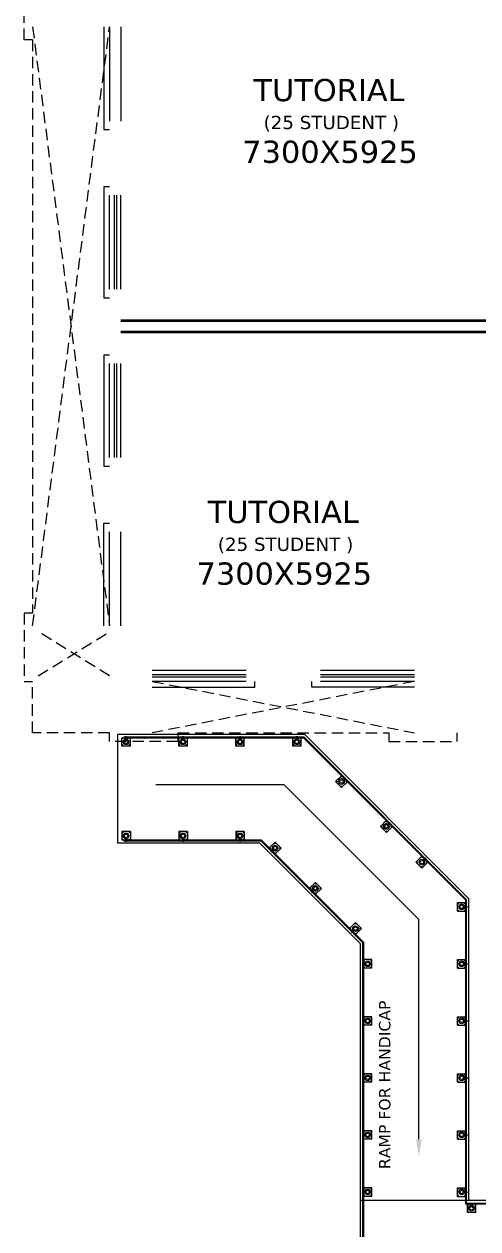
# Model space of a CAD drawing. Header units: millimetres. Extents: x -3092162 to 4513894, y -12317808 to 1849994.
# Drawn here: x -447889 to -439923, y -5866354 to -5845231 of the extents above; entities that cross this region are included whole.
import ezdxf

# ---------------------------------------------------------------- set-up
doc = ezdxf.new("R2010")
doc.units = ezdxf.units.MM
doc.header["$LTSCALE"] = 2
doc.header["$MEASUREMENT"] = 0
doc.linetypes.add('DASHED2', pattern=[0.375, 0.25, -0.125])
doc.layers.add('AEROW', color=7, linetype='Continuous', lineweight=15, true_color=0x0d0d0d)
doc.layers.add('DOT', color=7, linetype='DASHED2', lineweight=0, true_color=0x89067c)
for name, color, linetype, lineweight in [('DETAIL', 240, 'Continuous', 9), ('glass', 5, 'Continuous', 15), ('RAILING', 47, 'Continuous', 13), ('RAMP', 253, 'Continuous', 9), ('SILL', 74, 'Continuous', 9), ('TEXT', 7, 'Continuous', 13), ('WAll', 250, 'Continuous', 35)]:
    doc.layers.add(name, color=color, linetype=linetype, lineweight=lineweight)
doc.styles.add('style2', font='')
doc.styles.get('style2').set_extended_font_data('Verdana')

msp = doc.modelspace()

# ---------------------------------------------------------------- linework, layer by layer
at = {"layer": 'AEROW', "ltscale": 100}
for p, q in [((-443326.6, -5858566), (-445574.9, -5858566)), ((-440960.1, -5860932.5), (-443326.6, -5858566)), ((-440960.1, -5864782.3), (-440960.1, -5860932.5))]:
    msp.add_line(p, q, dxfattribs=at)
msp.add_solid([(-440910.1, -5864782.3), (-440960.1, -5865082.3), (-441010.1, -5864782.3)], dxfattribs=at)
at = {"layer": 'DETAIL', "color": 253, "lineweight": 5, "ltscale": 0.5}
for p, q in [((-446173.4, -5857888.4), (-446173.4, -5857743.4)), ((-446173.4, -5857743.4), (-446135.9, -5857743.4)), ((-446160.4, -5857750.9), (-446160.4, -5857757.9)), ((-446153.4, -5857750.9), (-446160.4, -5857750.9)), ((-446153.4, -5857757.9), (-446160.4, -5857757.9)), ((-446153.4, -5857750.9), (-446153.4, -5857757.9)), ((-446043.4, -5857750.9), (-446043.4, -5857757.9)), ((-446036.4, -5857750.9), (-446043.4, -5857750.9)), ((-446036.4, -5857757.9), (-446043.4, -5857757.9)), ((-446036.4, -5857750.9), (-446036.4, -5857757.9)), ((-446023.4, -5857888.4), (-446023.4, -5857743.4)), ((-445173.4, -5857888.4), (-445173.4, -5857743.4)), ((-445160.4, -5857750.9), (-445160.4, -5857757.9)), ((-445153.4, -5857750.9), (-445160.4, -5857750.9)), ((-445153.4, -5857757.9), (-445160.4, -5857757.9)), ((-445153.4, -5857750.9), (-445153.4, -5857757.9)), ((-445043.4, -5857750.9), (-445043.4, -5857757.9)), ((-445036.4, -5857750.9), (-445043.4, -5857750.9)), ((-445036.4, -5857757.9), (-445043.4, -5857757.9)), ((-445036.4, -5857750.9), (-445036.4, -5857757.9)), ((-445023.4, -5857888.4), (-445023.4, -5857743.4)), ((-444173.4, -5857888.4), (-444173.4, -5857743.4)), ((-444160.4, -5857750.9), (-444160.4, -5857757.9)), ((-444153.4, -5857750.9), (-444160.4, -5857750.9)), ((-444153.4, -5857757.9), (-444160.4, -5857757.9)), ((-444153.4, -5857750.9), (-444153.4, -5857757.9)), ((-444043.4, -5857750.9), (-444043.4, -5857757.9)), ((-444036.4, -5857750.9), (-444043.4, -5857750.9)), ((-444036.4, -5857757.9), (-444043.4, -5857757.9)), ((-444036.4, -5857750.9), (-444036.4, -5857757.9)), ((-444023.4, -5857888.4), (-444023.4, -5857743.4)), ((-443173.4, -5857888.4), (-443173.4, -5857743.4)), ((-443160.4, -5857750.9), (-443160.4, -5857757.9)), ((-443153.4, -5857750.9), (-443160.4, -5857750.9)), ((-443153.4, -5857757.9), (-443160.4, -5857757.9)), ((-443153.4, -5857750.9), (-443153.4, -5857757.9)), ((-443043.4, -5857750.9), (-443043.4, -5857757.9)), ((-443036.4, -5857750.9), (-443043.4, -5857750.9)), ((-443036.4, -5857757.9), (-443043.4, -5857757.9)), ((-443036.4, -5857750.9), (-443036.4, -5857757.9)), ((-443023.4, -5857888.4), (-443023.4, -5857743.4)), ((-446023.4, -5857888.4), (-446173.4, -5857888.4)), ((-446160.4, -5857875.9), (-446160.4, -5857868.9)), ((-446153.4, -5857868.9), (-446160.4, -5857868.9)), ((-446153.4, -5857875.9), (-446160.4, -5857875.9)), ((-446153.4, -5857875.9), (-446153.4, -5857868.9)), ((-446043.4, -5857875.9), (-446043.4, -5857868.9)), ((-446036.4, -5857868.9), (-446043.4, -5857868.9)), ((-446036.4, -5857875.9), (-446043.4, -5857875.9)), ((-446036.4, -5857875.9), (-446036.4, -5857868.9)), ((-445023.4, -5857888.4), (-445173.4, -5857888.4)), ((-445160.4, -5857875.9), (-445160.4, -5857868.9)), ((-445153.4, -5857868.9), (-445160.4, -5857868.9)), ((-445153.4, -5857875.9), (-445160.4, -5857875.9)), ((-445153.4, -5857875.9), (-445153.4, -5857868.9)), ((-445043.4, -5857875.9), (-445043.4, -5857868.9)), ((-445036.4, -5857868.9), (-445043.4, -5857868.9)), ((-445036.4, -5857875.9), (-445043.4, -5857875.9)), ((-445036.4, -5857875.9), (-445036.4, -5857868.9)), ((-444023.4, -5857888.4), (-444173.4, -5857888.4)), ((-444160.4, -5857875.9), (-444160.4, -5857868.9)), ((-444153.4, -5857868.9), (-444160.4, -5857868.9)), ((-444153.4, -5857875.9), (-444160.4, -5857875.9)), ((-444153.4, -5857875.9), (-444153.4, -5857868.9)), ((-444043.4, -5857875.9), (-444043.4, -5857868.9)), ((-444036.4, -5857868.9), (-444043.4, -5857868.9)), ((-444036.4, -5857875.9), (-444043.4, -5857875.9)), ((-444036.4, -5857875.9), (-444036.4, -5857868.9)), ((-443023.4, -5857888.4), (-443173.4, -5857888.4)), ((-443160.4, -5857875.9), (-443160.4, -5857868.9)), ((-443153.4, -5857868.9), (-443160.4, -5857868.9)), ((-443153.4, -5857875.9), (-443160.4, -5857875.9)), ((-443153.4, -5857875.9), (-443153.4, -5857868.9)), ((-443043.4, -5857875.9), (-443043.4, -5857868.9)), ((-443036.4, -5857868.9), (-443043.4, -5857868.9)), ((-443036.4, -5857875.9), (-443043.4, -5857875.9)), ((-443036.4, -5857875.9), (-443036.4, -5857868.9)), ((-442423.3, -5858511.9), (-442320.8, -5858409.3)), ((-442316.9, -5858423.8), (-442321.8, -5858428.8)), ((-442316.9, -5858433.7), (-442321.8, -5858428.8)), ((-442311.9, -5858428.8), (-442316.9, -5858423.8)), ((-442311.9, -5858428.8), (-442316.9, -5858433.7)), ((-442317.2, -5858617.9), (-442423.3, -5858511.9)), ((-442405.3, -5858512.2), (-442400.3, -5858507.3)), ((-442400.3, -5858517.2), (-442405.3, -5858512.2)), ((-442395.4, -5858512.2), (-442400.3, -5858507.3)), ((-442400.3, -5858517.2), (-442395.4, -5858512.2)), ((-442322.5, -5858594.9), (-442317.6, -5858590)), ((-442317.6, -5858599.9), (-442322.5, -5858594.9)), ((-442312.6, -5858594.9), (-442317.6, -5858590)), ((-442317.6, -5858599.9), (-442312.6, -5858594.9)), ((-442317.2, -5858617.9), (-442214.7, -5858515.4)), ((-442234.1, -5858506.6), (-442239.1, -5858511.5)), ((-442234.1, -5858516.5), (-442239.1, -5858511.5)), ((-442229.2, -5858511.5), (-442234.1, -5858506.6)), ((-442229.2, -5858511.5), (-442234.1, -5858516.5)), ((-441636.2, -5859299), (-441533.6, -5859196.4)), ((-441530.1, -5859405), (-441636.2, -5859299)), ((-441618.1, -5859299.3), (-441613.2, -5859294.4)), ((-441613.2, -5859304.3), (-441618.1, -5859299.3)), ((-441608.2, -5859299.3), (-441613.2, -5859294.4)), ((-441613.2, -5859304.3), (-441608.2, -5859299.3)), ((-441529.8, -5859210.9), (-441534.7, -5859215.9)), ((-441529.8, -5859220.8), (-441534.7, -5859215.9)), ((-441530.1, -5859405), (-441427.6, -5859302.5)), ((-441524.8, -5859215.9), (-441529.8, -5859210.9)), ((-441524.8, -5859215.9), (-441529.8, -5859220.8)), ((-441447, -5859293.7), (-441452, -5859298.6)), ((-441447, -5859303.6), (-441452, -5859298.6)), ((-441442.1, -5859298.6), (-441447, -5859293.7)), ((-441442.1, -5859298.6), (-441447, -5859303.6)), ((-446023.4, -5859388.4), (-446173.4, -5859388.4)), ((-446173.4, -5859388.4), (-446173.4, -5859533.4)), ((-446160.4, -5859400.9), (-446160.4, -5859407.9)), ((-446153.4, -5859400.9), (-446160.4, -5859400.9)), ((-446153.4, -5859407.9), (-446160.4, -5859407.9)), ((-446160.4, -5859525.9), (-446160.4, -5859518.9)), ((-446153.4, -5859518.9), (-446160.4, -5859518.9)), ((-446153.4, -5859525.9), (-446160.4, -5859525.9)), ((-446153.4, -5859400.9), (-446153.4, -5859407.9)), ((-446153.4, -5859525.9), (-446153.4, -5859518.9)), ((-446043.4, -5859400.9), (-446043.4, -5859407.9)), ((-446036.4, -5859400.9), (-446043.4, -5859400.9)), ((-446036.4, -5859407.9), (-446043.4, -5859407.9)), ((-446043.4, -5859525.9), (-446043.4, -5859518.9)), ((-446036.4, -5859518.9), (-446043.4, -5859518.9)), ((-446036.4, -5859525.9), (-446043.4, -5859525.9)), ((-446036.4, -5859400.9), (-446036.4, -5859407.9)), ((-446036.4, -5859525.9), (-446036.4, -5859518.9)), ((-446023.4, -5859388.4), (-446023.4, -5859533.4)), ((-445023.4, -5859388.4), (-445173.4, -5859388.4)), ((-445173.4, -5859388.4), (-445173.4, -5859533.4)), ((-445160.4, -5859400.9), (-445160.4, -5859407.9)), ((-445153.4, -5859400.9), (-445160.4, -5859400.9)), ((-445153.4, -5859407.9), (-445160.4, -5859407.9)), ((-445160.4, -5859525.9), (-445160.4, -5859518.9)), ((-445153.4, -5859518.9), (-445160.4, -5859518.9)), ((-445153.4, -5859525.9), (-445160.4, -5859525.9)), ((-445153.4, -5859400.9), (-445153.4, -5859407.9)), ((-445153.4, -5859525.9), (-445153.4, -5859518.9)), ((-445043.4, -5859400.9), (-445043.4, -5859407.9)), ((-445036.4, -5859400.9), (-445043.4, -5859400.9)), ((-445036.4, -5859407.9), (-445043.4, -5859407.9)), ((-445043.4, -5859525.9), (-445043.4, -5859518.9)), ((-445036.4, -5859518.9), (-445043.4, -5859518.9)), ((-445036.4, -5859525.9), (-445043.4, -5859525.9)), ((-445036.4, -5859400.9), (-445036.4, -5859407.9)), ((-445036.4, -5859525.9), (-445036.4, -5859518.9)), ((-445023.4, -5859388.4), (-445023.4, -5859533.4)), ((-444023.4, -5859388.4), (-444173.4, -5859388.4)), ((-444173.4, -5859388.4), (-444173.4, -5859533.4)), ((-444160.4, -5859400.9), (-444160.4, -5859407.9)), ((-444153.4, -5859400.9), (-444160.4, -5859400.9)), ((-444153.4, -5859407.9), (-444160.4, -5859407.9)), ((-444160.4, -5859525.9), (-444160.4, -5859518.9)), ((-444153.4, -5859518.9), (-444160.4, -5859518.9)), ((-444153.4, -5859525.9), (-444160.4, -5859525.9)), ((-444153.4, -5859400.9), (-444153.4, -5859407.9)), ((-444153.4, -5859525.9), (-444153.4, -5859518.9)), ((-444043.4, -5859400.9), (-444043.4, -5859407.9)), ((-444036.4, -5859400.9), (-444043.4, -5859400.9)), ((-444036.4, -5859407.9), (-444043.4, -5859407.9)), ((-444043.4, -5859525.9), (-444043.4, -5859518.9)), ((-444036.4, -5859518.9), (-444043.4, -5859518.9)), ((-444036.4, -5859525.9), (-444043.4, -5859525.9)), ((-444036.4, -5859400.9), (-444036.4, -5859407.9)), ((-444036.4, -5859525.9), (-444036.4, -5859518.9)), ((-444023.4, -5859388.4), (-444023.4, -5859533.4)), ((-441535.4, -5859382.1), (-441530.5, -5859377.1)), ((-441530.5, -5859387), (-441535.4, -5859382.1)), ((-441525.5, -5859382.1), (-441530.5, -5859377.1)), ((-441530.5, -5859387), (-441525.5, -5859382.1)), ((-443483.9, -5859572.5), (-443586.5, -5859675.1)), ((-443572, -5859678.9), (-443567, -5859674)), ((-443567, -5859683.9), (-443572, -5859678.9)), ((-443562.1, -5859678.9), (-443567, -5859674)), ((-443567, -5859683.9), (-443562.1, -5859678.9)), ((-443489.2, -5859761.7), (-443484.3, -5859756.7)), ((-443484.3, -5859766.6), (-443489.2, -5859761.7)), ((-443483.6, -5859590.6), (-443488.5, -5859595.5)), ((-443483.6, -5859600.5), (-443488.5, -5859595.5)), ((-443479.3, -5859761.7), (-443484.3, -5859756.7)), ((-443484.3, -5859766.6), (-443479.3, -5859761.7)), ((-443377.9, -5859678.6), (-443483.9, -5859572.5)), ((-443478.6, -5859595.5), (-443483.6, -5859590.6)), ((-443478.6, -5859595.5), (-443483.6, -5859600.5)), ((-443377.9, -5859678.6), (-443480.4, -5859781.1)), ((-443400.9, -5859673.3), (-443405.8, -5859678.2)), ((-443400.9, -5859683.2), (-443405.8, -5859678.2)), ((-443395.9, -5859678.2), (-443400.9, -5859673.3)), ((-443395.9, -5859678.2), (-443400.9, -5859683.2)), ((-441012.6, -5859922.5), (-440910.1, -5859820)), ((-441012.6, -5859922.5), (-440906.5, -5860028.6)), ((-440994.6, -5859922.9), (-440989.6, -5859917.9)), ((-440994.6, -5859922.9), (-440989.6, -5859927.8)), ((-440989.6, -5859917.9), (-440984.7, -5859922.9)), ((-440989.6, -5859927.8), (-440984.7, -5859922.9)), ((-440906.2, -5859834.5), (-440911.1, -5859839.5)), ((-440911.1, -5859839.5), (-440906.2, -5859844.4)), ((-440906.5, -5860028.6), (-440804, -5859926.1)), ((-440906.2, -5859834.5), (-440901.2, -5859839.5)), ((-440901.2, -5859839.5), (-440906.2, -5859844.4)), ((-440823.5, -5859917.2), (-440828.4, -5859922.2)), ((-440828.4, -5859922.2), (-440823.5, -5859927.1)), ((-440823.5, -5859917.2), (-440818.5, -5859922.2)), ((-440818.5, -5859922.2), (-440823.5, -5859927.1)), ((-440911.8, -5860005.6), (-440906.9, -5860000.7)), ((-440911.8, -5860005.6), (-440906.9, -5860010.6)), ((-440906.9, -5860000.7), (-440901.9, -5860005.6)), ((-440906.9, -5860010.6), (-440901.9, -5860005.6)), ((-442776.8, -5860279.6), (-442879.4, -5860382.2)), ((-442864.9, -5860386), (-442859.9, -5860381.1)), ((-442859.9, -5860391), (-442864.9, -5860386)), ((-442855, -5860386), (-442859.9, -5860381.1)), ((-442859.9, -5860391), (-442855, -5860386)), ((-442776.5, -5860297.7), (-442781.4, -5860302.6)), ((-442776.5, -5860307.6), (-442781.4, -5860302.6)), ((-442670.8, -5860385.7), (-442776.8, -5860279.6)), ((-442771.5, -5860302.6), (-442776.5, -5860297.7)), ((-442771.5, -5860302.6), (-442776.5, -5860307.6)), ((-442670.8, -5860385.7), (-442773.3, -5860488.2)), ((-442693.8, -5860380.4), (-442698.7, -5860385.3)), ((-442693.8, -5860390.3), (-442698.7, -5860385.3)), ((-442688.8, -5860385.3), (-442693.8, -5860380.4)), ((-442688.8, -5860385.3), (-442693.8, -5860390.3)), ((-442782.1, -5860468.8), (-442777.2, -5860463.8)), ((-442777.2, -5860473.7), (-442782.1, -5860468.8)), ((-442772.2, -5860468.8), (-442777.2, -5860463.8)), ((-442777.2, -5860473.7), (-442772.2, -5860468.8)), ((-440283.1, -5860783.7), (-440283.1, -5860633.7)), ((-440283.1, -5860633.7), (-440138.1, -5860633.7)), ((-440283.1, -5860783.7), (-440138.1, -5860783.7)), ((-440270.6, -5860646.7), (-440263.6, -5860646.7)), ((-440270.6, -5860653.7), (-440270.6, -5860646.7)), ((-440270.6, -5860653.7), (-440263.6, -5860653.7)), ((-440270.6, -5860763.7), (-440263.6, -5860763.7)), ((-440270.6, -5860770.7), (-440270.6, -5860763.7)), ((-440270.6, -5860770.7), (-440263.6, -5860770.7)), ((-440263.6, -5860653.7), (-440263.6, -5860646.7)), ((-440263.6, -5860770.7), (-440263.6, -5860763.7)), ((-440145.6, -5860646.7), (-440152.6, -5860646.7)), ((-440152.6, -5860653.7), (-440152.6, -5860646.7)), ((-440145.6, -5860653.7), (-440152.6, -5860653.7)), ((-440145.6, -5860763.7), (-440152.6, -5860763.7)), ((-440152.6, -5860770.7), (-440152.6, -5860763.7)), ((-440145.6, -5860770.7), (-440152.6, -5860770.7)), ((-440145.6, -5860653.7), (-440145.6, -5860646.7)), ((-440145.6, -5860770.7), (-440145.6, -5860763.7)), ((-442073.3, -5860983.2), (-442175.8, -5861085.7)), ((-442072.9, -5861001.2), (-442077.9, -5861006.2)), ((-442077.9, -5861006.2), (-442072.9, -5861011.1)), ((-442073.3, -5860983.2), (-441967.2, -5861089.3)), ((-442072.9, -5861001.2), (-442068, -5861006.2)), ((-442068, -5861006.2), (-442072.9, -5861011.1)), ((-442161.3, -5861089.6), (-442156.4, -5861084.7)), ((-442161.3, -5861089.6), (-442156.4, -5861094.6)), ((-442156.4, -5861084.7), (-442151.4, -5861089.6)), ((-442156.4, -5861094.6), (-442151.4, -5861089.6)), ((-442078.6, -5861172.4), (-442073.6, -5861167.4)), ((-442078.6, -5861172.4), (-442073.6, -5861177.3)), ((-442073.6, -5861167.4), (-442068.7, -5861172.4)), ((-442073.6, -5861177.3), (-442068.7, -5861172.4)), ((-441967.2, -5861089.3), (-442069.7, -5861191.8)), ((-441990.2, -5861084), (-441995.1, -5861088.9)), ((-441995.1, -5861088.9), (-441990.2, -5861093.9)), ((-441990.2, -5861084), (-441985.2, -5861088.9)), ((-441985.2, -5861088.9), (-441990.2, -5861093.9)), ((-441783.1, -5861633.7), (-441928.1, -5861633.7)), ((-441920.6, -5861646.7), (-441913.6, -5861646.7)), ((-441920.6, -5861653.7), (-441920.6, -5861646.7)), ((-441920.6, -5861653.7), (-441913.6, -5861653.7)), ((-441913.6, -5861653.7), (-441913.6, -5861646.7)), ((-441795.6, -5861646.7), (-441802.6, -5861646.7)), ((-441802.6, -5861653.7), (-441802.6, -5861646.7)), ((-441795.6, -5861653.7), (-441802.6, -5861653.7)), ((-441795.6, -5861653.7), (-441795.6, -5861646.7)), ((-441783.1, -5861783.7), (-441783.1, -5861633.7)), ((-440283.1, -5861783.7), (-440283.1, -5861633.7)), ((-440283.1, -5861633.7), (-440138.1, -5861633.7)), ((-440270.6, -5861646.7), (-440263.6, -5861646.7)), ((-440270.6, -5861653.7), (-440270.6, -5861646.7)), ((-440270.6, -5861653.7), (-440263.6, -5861653.7)), ((-440263.6, -5861653.7), (-440263.6, -5861646.7)), ((-440145.6, -5861646.7), (-440152.6, -5861646.7)), ((-440152.6, -5861653.7), (-440152.6, -5861646.7)), ((-440145.6, -5861653.7), (-440152.6, -5861653.7)), ((-440145.6, -5861653.7), (-440145.6, -5861646.7)), ((-441783.1, -5861783.7), (-441928.1, -5861783.7)), ((-441920.6, -5861763.7), (-441913.6, -5861763.7)), ((-441920.6, -5861770.7), (-441920.6, -5861763.7)), ((-441920.6, -5861770.7), (-441913.6, -5861770.7)), ((-441913.6, -5861770.7), (-441913.6, -5861763.7)), ((-441795.6, -5861763.7), (-441802.6, -5861763.7)), ((-441802.6, -5861770.7), (-441802.6, -5861763.7)), ((-441795.6, -5861770.7), (-441802.6, -5861770.7)), ((-441795.6, -5861770.7), (-441795.6, -5861763.7)), ((-440283.1, -5861783.7), (-440138.1, -5861783.7)), ((-440270.6, -5861763.7), (-440263.6, -5861763.7)), ((-440270.6, -5861770.7), (-440270.6, -5861763.7)), ((-440270.6, -5861770.7), (-440263.6, -5861770.7)), ((-440263.6, -5861770.7), (-440263.6, -5861763.7)), ((-440145.6, -5861763.7), (-440152.6, -5861763.7)), ((-440152.6, -5861770.7), (-440152.6, -5861763.7)), ((-440145.6, -5861770.7), (-440152.6, -5861770.7)), ((-440145.6, -5861770.7), (-440145.6, -5861763.7)), ((-441783.1, -5862633.7), (-441928.1, -5862633.7)), ((-441920.6, -5862646.7), (-441913.6, -5862646.7)), ((-441920.6, -5862653.7), (-441920.6, -5862646.7)), ((-441920.6, -5862653.7), (-441913.6, -5862653.7)), ((-441913.6, -5862653.7), (-441913.6, -5862646.7)), ((-441795.6, -5862646.7), (-441802.6, -5862646.7)), ((-441802.6, -5862653.7), (-441802.6, -5862646.7)), ((-441795.6, -5862653.7), (-441802.6, -5862653.7)), ((-441795.6, -5862653.7), (-441795.6, -5862646.7)), ((-441783.1, -5862783.7), (-441783.1, -5862633.7)), ((-440283.1, -5862783.7), (-440283.1, -5862633.7)), ((-440283.1, -5862633.7), (-440138.1, -5862633.7)), ((-440270.6, -5862646.7), (-440263.6, -5862646.7)), ((-440270.6, -5862653.7), (-440270.6, -5862646.7)), ((-440270.6, -5862653.7), (-440263.6, -5862653.7)), ((-440263.6, -5862653.7), (-440263.6, -5862646.7)), ((-440145.6, -5862646.7), (-440152.6, -5862646.7)), ((-440152.6, -5862653.7), (-440152.6, -5862646.7)), ((-440145.6, -5862653.7), (-440152.6, -5862653.7)), ((-440145.6, -5862653.7), (-440145.6, -5862646.7)), ((-441783.1, -5862783.7), (-441928.1, -5862783.7)), ((-441920.6, -5862763.7), (-441913.6, -5862763.7)), ((-441920.6, -5862770.7), (-441920.6, -5862763.7)), ((-441920.6, -5862770.7), (-441913.6, -5862770.7)), ((-441913.6, -5862770.7), (-441913.6, -5862763.7)), ((-441795.6, -5862763.7), (-441802.6, -5862763.7)), ((-441802.6, -5862770.7), (-441802.6, -5862763.7)), ((-441795.6, -5862770.7), (-441802.6, -5862770.7)), ((-441795.6, -5862770.7), (-441795.6, -5862763.7)), ((-440283.1, -5862783.7), (-440138.1, -5862783.7)), ((-440270.6, -5862763.7), (-440263.6, -5862763.7)), ((-440270.6, -5862770.7), (-440270.6, -5862763.7)), ((-440270.6, -5862770.7), (-440263.6, -5862770.7)), ((-440263.6, -5862770.7), (-440263.6, -5862763.7)), ((-440145.6, -5862763.7), (-440152.6, -5862763.7)), ((-440152.6, -5862770.7), (-440152.6, -5862763.7)), ((-440145.6, -5862770.7), (-440152.6, -5862770.7)), ((-440145.6, -5862770.7), (-440145.6, -5862763.7)), ((-441783.1, -5863633.7), (-441928.1, -5863633.7)), ((-441920.6, -5863646.7), (-441913.6, -5863646.7)), ((-441920.6, -5863653.7), (-441920.6, -5863646.7)), ((-441920.6, -5863653.7), (-441913.6, -5863653.7)), ((-441920.6, -5863763.7), (-441913.6, -5863763.7)), ((-441920.6, -5863770.7), (-441920.6, -5863763.7)), ((-441920.6, -5863770.7), (-441913.6, -5863770.7)), ((-441913.6, -5863653.7), (-441913.6, -5863646.7)), ((-441913.6, -5863770.7), (-441913.6, -5863763.7)), ((-441795.6, -5863646.7), (-441802.6, -5863646.7)), ((-441802.6, -5863653.7), (-441802.6, -5863646.7)), ((-441795.6, -5863653.7), (-441802.6, -5863653.7)), ((-441795.6, -5863763.7), (-441802.6, -5863763.7)), ((-441802.6, -5863770.7), (-441802.6, -5863763.7)), ((-441795.6, -5863770.7), (-441802.6, -5863770.7)), ((-441795.6, -5863653.7), (-441795.6, -5863646.7)), ((-441795.6, -5863770.7), (-441795.6, -5863763.7)), ((-441783.1, -5863783.7), (-441783.1, -5863633.7)), ((-440283.1, -5863783.7), (-440283.1, -5863633.7)), ((-440283.1, -5863633.7), (-440138.1, -5863633.7)), ((-440270.6, -5863646.7), (-440263.6, -5863646.7)), ((-440270.6, -5863653.7), (-440270.6, -5863646.7)), ((-440270.6, -5863653.7), (-440263.6, -5863653.7)), ((-440270.6, -5863763.7), (-440263.6, -5863763.7)), ((-440270.6, -5863770.7), (-440270.6, -5863763.7)), ((-440270.6, -5863770.7), (-440263.6, -5863770.7)), ((-440263.6, -5863653.7), (-440263.6, -5863646.7)), ((-440263.6, -5863770.7), (-440263.6, -5863763.7)), ((-440145.6, -5863646.7), (-440152.6, -5863646.7)), ((-440152.6, -5863653.7), (-440152.6, -5863646.7)), ((-440145.6, -5863653.7), (-440152.6, -5863653.7)), ((-440145.6, -5863763.7), (-440152.6, -5863763.7)), ((-440152.6, -5863770.7), (-440152.6, -5863763.7)), ((-440145.6, -5863770.7), (-440152.6, -5863770.7)), ((-440145.6, -5863653.7), (-440145.6, -5863646.7)), ((-440145.6, -5863770.7), (-440145.6, -5863763.7)), ((-441783.1, -5863783.7), (-441928.1, -5863783.7)), ((-440283.1, -5863783.7), (-440138.1, -5863783.7)), ((-441783.1, -5864633.7), (-441928.1, -5864633.7)), ((-441783.1, -5864783.7), (-441928.1, -5864783.7)), ((-441920.6, -5864646.7), (-441913.6, -5864646.7)), ((-441920.6, -5864653.7), (-441920.6, -5864646.7)), ((-441920.6, -5864653.7), (-441913.6, -5864653.7)), ((-441920.6, -5864763.7), (-441913.6, -5864763.7)), ((-441920.6, -5864770.7), (-441920.6, -5864763.7)), ((-441920.6, -5864770.7), (-441913.6, -5864770.7)), ((-441913.6, -5864653.7), (-441913.6, -5864646.7)), ((-441913.6, -5864770.7), (-441913.6, -5864763.7)), ((-441795.6, -5864646.7), (-441802.6, -5864646.7)), ((-441802.6, -5864653.7), (-441802.6, -5864646.7)), ((-441795.6, -5864653.7), (-441802.6, -5864653.7)), ((-441795.6, -5864763.7), (-441802.6, -5864763.7)), ((-441802.6, -5864770.7), (-441802.6, -5864763.7)), ((-441795.6, -5864770.7), (-441802.6, -5864770.7)), ((-441795.6, -5864653.7), (-441795.6, -5864646.7)), ((-441795.6, -5864770.7), (-441795.6, -5864763.7)), ((-441783.1, -5864783.7), (-441783.1, -5864633.7)), ((-440283.1, -5864783.7), (-440283.1, -5864633.7)), ((-440283.1, -5864633.7), (-440138.1, -5864633.7)), ((-440283.1, -5864783.7), (-440138.1, -5864783.7)), ((-440270.6, -5864646.7), (-440263.6, -5864646.7)), ((-440270.6, -5864653.7), (-440270.6, -5864646.7)), ((-440270.6, -5864653.7), (-440263.6, -5864653.7)), ((-440270.6, -5864763.7), (-440263.6, -5864763.7)), ((-440270.6, -5864770.7), (-440270.6, -5864763.7)), ((-440270.6, -5864770.7), (-440263.6, -5864770.7)), ((-440263.6, -5864653.7), (-440263.6, -5864646.7)), ((-440263.6, -5864770.7), (-440263.6, -5864763.7)), ((-440145.6, -5864646.7), (-440152.6, -5864646.7)), ((-440152.6, -5864653.7), (-440152.6, -5864646.7)), ((-440145.6, -5864653.7), (-440152.6, -5864653.7)), ((-440145.6, -5864763.7), (-440152.6, -5864763.7)), ((-440152.6, -5864770.7), (-440152.6, -5864763.7)), ((-440145.6, -5864770.7), (-440152.6, -5864770.7)), ((-440145.6, -5864653.7), (-440145.6, -5864646.7)), ((-440145.6, -5864770.7), (-440145.6, -5864763.7)), ((-441783.1, -5865633.7), (-441928.1, -5865633.7)), ((-441920.6, -5865646.7), (-441913.6, -5865646.7)), ((-441920.6, -5865653.7), (-441920.6, -5865646.7)), ((-441920.6, -5865653.7), (-441913.6, -5865653.7)), ((-441913.6, -5865653.7), (-441913.6, -5865646.7)), ((-441795.6, -5865646.7), (-441802.6, -5865646.7)), ((-441802.6, -5865653.7), (-441802.6, -5865646.7)), ((-441795.6, -5865653.7), (-441802.6, -5865653.7)), ((-441795.6, -5865653.7), (-441795.6, -5865646.7)), ((-441783.1, -5865783.7), (-441783.1, -5865633.7)), ((-440283.1, -5865783.7), (-440283.1, -5865633.7)), ((-440283.1, -5865633.7), (-440138.1, -5865633.7)), ((-440270.6, -5865646.7), (-440263.6, -5865646.7)), ((-440270.6, -5865653.7), (-440270.6, -5865646.7)), ((-440270.6, -5865653.7), (-440263.6, -5865653.7)), ((-440263.6, -5865653.7), (-440263.6, -5865646.7)), ((-440145.6, -5865646.7), (-440152.6, -5865646.7)), ((-440152.6, -5865653.7), (-440152.6, -5865646.7)), ((-440145.6, -5865653.7), (-440152.6, -5865653.7)), ((-440145.6, -5865653.7), (-440145.6, -5865646.7)), ((-441928.1, -5865746.2), (-441928.1, -5865783.7)), ((-441783.1, -5865783.7), (-441928.1, -5865783.7)), ((-441920.6, -5865763.7), (-441913.6, -5865763.7)), ((-441920.6, -5865770.7), (-441920.6, -5865763.7)), ((-441920.6, -5865770.7), (-441913.6, -5865770.7)), ((-441913.6, -5865770.7), (-441913.6, -5865763.7)), ((-441795.6, -5865763.7), (-441802.6, -5865763.7)), ((-441802.6, -5865770.7), (-441802.6, -5865763.7)), ((-441795.6, -5865770.7), (-441802.6, -5865770.7)), ((-441795.6, -5865770.7), (-441795.6, -5865763.7)), ((-440283.1, -5865783.7), (-440138.1, -5865783.7)), ((-440270.6, -5865763.7), (-440263.6, -5865763.7)), ((-440270.6, -5865770.7), (-440270.6, -5865763.7)), ((-440270.6, -5865770.7), (-440263.6, -5865770.7)), ((-440263.6, -5865770.7), (-440263.6, -5865763.7)), ((-440145.6, -5865763.7), (-440152.6, -5865763.7)), ((-440152.6, -5865770.7), (-440152.6, -5865763.7)), ((-440145.6, -5865770.7), (-440152.6, -5865770.7)), ((-440145.6, -5865770.7), (-440145.6, -5865763.7)), ((-440138.1, -5865783.7), (-440138.1, -5865746.2)), ((-440108.6, -5866067.2), (-440108.6, -5865922.2)), ((-439958.6, -5866067.2), (-440108.6, -5866067.2)), ((-440095.6, -5865929.7), (-440095.6, -5865936.7)), ((-440088.6, -5865929.7), (-440095.6, -5865929.7)), ((-440088.6, -5865936.7), (-440095.6, -5865936.7)), ((-440095.6, -5866054.7), (-440095.6, -5866047.7)), ((-440088.6, -5866047.7), (-440095.6, -5866047.7)), ((-440088.6, -5866054.7), (-440095.6, -5866054.7)), ((-440088.6, -5865929.7), (-440088.6, -5865936.7)), ((-440088.6, -5866054.7), (-440088.6, -5866047.7)), ((-439978.6, -5865929.7), (-439978.6, -5865936.7)), ((-439971.6, -5865929.7), (-439978.6, -5865929.7)), ((-439971.6, -5865936.7), (-439978.6, -5865936.7)), ((-439978.6, -5866054.7), (-439978.6, -5866047.7)), ((-439971.6, -5866047.7), (-439978.6, -5866047.7)), ((-439971.6, -5866054.7), (-439978.6, -5866054.7)), ((-439971.6, -5865929.7), (-439971.6, -5865936.7)), ((-439971.6, -5866054.7), (-439971.6, -5866047.7)), ((-439958.6, -5866067.2), (-439958.6, -5865922.2))]:
    msp.add_line(p, q, dxfattribs=at)
at = {"layer": 'DOT', "ltscale": 400}
for p, q in [((-447889.3, -5845506), (-447889.3, -5844306.2)), ((-447739.3, -5855781.2), (-446389.3, -5845281.2)), ((-447739.3, -5845281.2), (-446389.3, -5855781.2)), ((-447739.3, -5845506), (-447889.3, -5845506)), ((-447739.3, -5845506), (-447739.3, -5855556.4)), ((-447889.3, -5855556.4), (-447889.3, -5856756.2)), ((-447739.3, -5855556.4), (-447889.3, -5855556.4)), ((-447639.3, -5856656.2), (-446389.3, -5855881.2)), ((-446389.3, -5856656.2), (-447639.3, -5855881.2)), ((-447889.3, -5856756.2), (-447739.3, -5856756.2)), ((-447739.3, -5857656.2), (-447740.1, -5856756.2)), ((-441038.4, -5856756.2), (-445638.9, -5857656.2)), ((-445638.9, -5856756.2), (-441038.4, -5857656.2)), ((-446390.1, -5857656.2), (-447739.3, -5857656.2)), ((-446388.9, -5857806.2), (-446388.9, -5857656.2)), ((-445189.1, -5857656.2), (-441488.2, -5857656.2)), ((-445189.1, -5857656.2), (-445189.1, -5857806.2)), ((-441488.2, -5857656.2), (-441488.2, -5857806.2)), ((-440288.4, -5857806.2), (-440288.4, -5857656.2)), ((-445189.1, -5857806.2), (-446388.9, -5857806.2)), ((-441488.2, -5857806.2), (-440288.4, -5857806.2))]:
    msp.add_line(p, q, dxfattribs=at)
at = {"layer": 'glass', "ltscale": 100}
for p, q in [((-446309.3, -5848231.2), (-446309.3, -5849881.2)), ((-446269.3, -5848231.2), (-446269.3, -5849881.2)), ((-446309.3, -5851181.2), (-446309.3, -5852831.2)), ((-446269.3, -5851181.2), (-446269.3, -5852831.2)), ((-445638.9, -5856636.2), (-443988.9, -5856636.2)), ((-445638.9, -5856676.2), (-443988.9, -5856676.2)), ((-442688.4, -5856636.2), (-441038.4, -5856636.2)), ((-442688.4, -5856676.2), (-441038.4, -5856676.2))]:
    msp.add_line(p, q, dxfattribs=at)
at = {"layer": 'RAILING', "ltscale": 100}
for p, q in [((-446135.9, -5857727.6), (-442979.8, -5857727.6)), ((-446135.9, -5857727.6), (-446135.9, -5857744)), ((-446135.9, -5857744), (-442986.1, -5857744)), ((-440138.1, -5860592), (-442986.1, -5857744)), ((-440122.1, -5860585.3), (-442979.8, -5857727.6)), ((-446135.9, -5859532.9), (-443728.7, -5859532.9)), ((-446135.9, -5859532.9), (-446135.9, -5859549.3)), ((-446135.9, -5859549.3), (-443734.9, -5859549.3)), ((-441944.1, -5861340), (-443734.9, -5859549.3)), ((-441928.1, -5861333.4), (-443728.7, -5859532.9)), ((-440138.1, -5865922.2), (-440138.1, -5860592)), ((-440122.1, -5865906.2), (-440122.1, -5860585.3)), ((-441944.1, -5868886.9), (-441944.1, -5861340)), ((-441928.1, -5868902.9), (-441928.1, -5861333.4)), ((-439534.6, -5865922.2), (-440138.1, -5865922.2)), ((-439534.6, -5865906.2), (-440122.1, -5865906.2))]:
    msp.add_line(p, q, dxfattribs=at)
at = {"layer": 'RAILING', "ltscale": 0.5}
for p, q in [((-446110.9, -5857727.4), (-446110.9, -5857723.4)), ((-446110.9, -5857723.4), (-446085.9, -5857723.4)), ((-446110.9, -5857760.4), (-446110.9, -5857743.4)), ((-446085.9, -5857727.4), (-446085.9, -5857723.4)), ((-446085.9, -5857760.4), (-446085.9, -5857743.4)), ((-445110.9, -5857727.4), (-445110.9, -5857723.4)), ((-445110.9, -5857723.4), (-445085.9, -5857723.4)), ((-445110.9, -5857760.4), (-445110.9, -5857743.4)), ((-445085.9, -5857727.4), (-445085.9, -5857723.4)), ((-445085.9, -5857760.4), (-445085.9, -5857743.4)), ((-444110.9, -5857727.4), (-444110.9, -5857723.4)), ((-444110.9, -5857723.4), (-444085.9, -5857723.4)), ((-444110.9, -5857760.4), (-444110.9, -5857743.4)), ((-444085.9, -5857727.4), (-444085.9, -5857723.4)), ((-444085.9, -5857760.4), (-444085.9, -5857743.4)), ((-443110.9, -5857727.4), (-443110.9, -5857723.4)), ((-443110.9, -5857723.4), (-443085.9, -5857723.4)), ((-443110.9, -5857760.4), (-443110.9, -5857743.4)), ((-443085.9, -5857727.4), (-443085.9, -5857723.4)), ((-443085.9, -5857760.4), (-443085.9, -5857743.4)), ((-442288.6, -5858465.5), (-442276.6, -5858453.5)), ((-442270.9, -5858483.2), (-442258.9, -5858471.2)), ((-442265.2, -5858442.2), (-442262.4, -5858439.4)), ((-442262.4, -5858439.4), (-442244.7, -5858457.1)), ((-442247.6, -5858459.9), (-442244.7, -5858457.1)), ((-441501.5, -5859252.7), (-441489.5, -5859240.6)), ((-441483.8, -5859270.3), (-441471.8, -5859258.3)), ((-441478.1, -5859229.3), (-441475.3, -5859226.5)), ((-441475.3, -5859226.5), (-441457.6, -5859244.2)), ((-441460.5, -5859247), (-441457.6, -5859244.2)), ((-446110.9, -5859516.4), (-446110.9, -5859533.4)), ((-446110.9, -5859549.4), (-446110.9, -5859553.4)), ((-446110.9, -5859553.4), (-446085.9, -5859553.4)), ((-446085.9, -5859516.4), (-446085.9, -5859533.4)), ((-446085.9, -5859549.4), (-446085.9, -5859553.4)), ((-445110.9, -5859516.4), (-445110.9, -5859533.4)), ((-445110.9, -5859549.4), (-445110.9, -5859553.4)), ((-445110.9, -5859553.4), (-445085.9, -5859553.4)), ((-445085.9, -5859516.4), (-445085.9, -5859533.4)), ((-445085.9, -5859549.4), (-445085.9, -5859553.4)), ((-444110.9, -5859516.4), (-444110.9, -5859533.4)), ((-444110.9, -5859549.4), (-444110.9, -5859553.4)), ((-444110.9, -5859553.4), (-444085.9, -5859553.4)), ((-444085.9, -5859516.4), (-444085.9, -5859533.4)), ((-444085.9, -5859549.4), (-444085.9, -5859553.4)), ((-443553.6, -5859730.6), (-443556.4, -5859733.4)), ((-443556.4, -5859733.4), (-443538.7, -5859751.1)), ((-443530.3, -5859707.2), (-443542.3, -5859719.2)), ((-443535.9, -5859748.2), (-443538.7, -5859751.1)), ((-443512.6, -5859724.9), (-443524.6, -5859736.9)), ((-440877.9, -5859876.2), (-440865.9, -5859864.2)), ((-440860.2, -5859893.9), (-440848.2, -5859881.9)), ((-440854.6, -5859852.9), (-440851.7, -5859850.1)), ((-440834.1, -5859867.7), (-440851.7, -5859850.1)), ((-440836.9, -5859870.6), (-440834.1, -5859867.7)), ((-442846.5, -5860437.7), (-442849.3, -5860440.5)), ((-442849.3, -5860440.5), (-442831.6, -5860458.2)), ((-442823.2, -5860414.3), (-442835.2, -5860426.4)), ((-442828.8, -5860455.3), (-442831.6, -5860458.2)), ((-442805.5, -5860432), (-442817.5, -5860444)), ((-440155.1, -5860696.2), (-440138.1, -5860696.2)), ((-440155.1, -5860721.2), (-440138.1, -5860721.2)), ((-440122.1, -5860696.2), (-440118.1, -5860696.2)), ((-440122.1, -5860721.2), (-440118.1, -5860721.2)), ((-440118.1, -5860696.2), (-440118.1, -5860721.2)), ((-442142.9, -5861141.2), (-442145.7, -5861144.1)), ((-442128.1, -5861161.7), (-442145.7, -5861144.1)), ((-442119.6, -5861117.9), (-442131.6, -5861129.9)), ((-442125.2, -5861158.9), (-442128.1, -5861161.7)), ((-442101.9, -5861135.6), (-442113.9, -5861147.6)), ((-441944.1, -5861696.2), (-441948.1, -5861696.2)), ((-441948.1, -5861696.2), (-441948.1, -5861721.2)), ((-441944.1, -5861721.2), (-441948.1, -5861721.2)), ((-441911.1, -5861696.2), (-441928.1, -5861696.2)), ((-441911.1, -5861721.2), (-441928.1, -5861721.2)), ((-440155.1, -5861696.2), (-440138.1, -5861696.2)), ((-440155.1, -5861721.2), (-440138.1, -5861721.2)), ((-440122.1, -5861696.2), (-440118.1, -5861696.2)), ((-440122.1, -5861721.2), (-440118.1, -5861721.2)), ((-440118.1, -5861696.2), (-440118.1, -5861721.2)), ((-441944.1, -5862696.2), (-441948.1, -5862696.2)), ((-441948.1, -5862696.2), (-441948.1, -5862721.2)), ((-441944.1, -5862721.2), (-441948.1, -5862721.2)), ((-441911.1, -5862696.2), (-441928.1, -5862696.2)), ((-441911.1, -5862721.2), (-441928.1, -5862721.2)), ((-440155.1, -5862696.2), (-440138.1, -5862696.2)), ((-440155.1, -5862721.2), (-440138.1, -5862721.2)), ((-440122.1, -5862696.2), (-440118.1, -5862696.2)), ((-440122.1, -5862721.2), (-440118.1, -5862721.2)), ((-440118.1, -5862696.2), (-440118.1, -5862721.2)), ((-441944.1, -5863696.2), (-441948.1, -5863696.2)), ((-441948.1, -5863696.2), (-441948.1, -5863721.2)), ((-441944.1, -5863721.2), (-441948.1, -5863721.2)), ((-441911.1, -5863696.2), (-441928.1, -5863696.2)), ((-441911.1, -5863721.2), (-441928.1, -5863721.2)), ((-440155.1, -5863696.2), (-440138.1, -5863696.2)), ((-440155.1, -5863721.2), (-440138.1, -5863721.2)), ((-440122.1, -5863696.2), (-440118.1, -5863696.2)), ((-440122.1, -5863721.2), (-440118.1, -5863721.2)), ((-440118.1, -5863696.2), (-440118.1, -5863721.2)), ((-441944.1, -5864696.2), (-441948.1, -5864696.2)), ((-441948.1, -5864696.2), (-441948.1, -5864721.2)), ((-441944.1, -5864721.2), (-441948.1, -5864721.2)), ((-441911.1, -5864696.2), (-441928.1, -5864696.2)), ((-441911.1, -5864721.2), (-441928.1, -5864721.2)), ((-440155.1, -5864696.2), (-440138.1, -5864696.2)), ((-440155.1, -5864721.2), (-440138.1, -5864721.2)), ((-440122.1, -5864696.2), (-440118.1, -5864696.2)), ((-440122.1, -5864721.2), (-440118.1, -5864721.2)), ((-440118.1, -5864696.2), (-440118.1, -5864721.2)), ((-441944.1, -5865696.2), (-441948.1, -5865696.2)), ((-441948.1, -5865696.2), (-441948.1, -5865721.2)), ((-441944.1, -5865721.2), (-441948.1, -5865721.2)), ((-441911.1, -5865696.2), (-441928.1, -5865696.2)), ((-441911.1, -5865721.2), (-441928.1, -5865721.2)), ((-440155.1, -5865696.2), (-440138.1, -5865696.2)), ((-440155.1, -5865721.2), (-440138.1, -5865721.2)), ((-440122.1, -5865696.2), (-440118.1, -5865696.2)), ((-440122.1, -5865721.2), (-440118.1, -5865721.2)), ((-440118.1, -5865696.2), (-440118.1, -5865721.2)), ((-440046.1, -5865906.2), (-440046.1, -5865902.2)), ((-440046.1, -5865902.2), (-440021.1, -5865902.2)), ((-440046.1, -5865939.2), (-440046.1, -5865922.2)), ((-440021.1, -5865906.2), (-440021.1, -5865902.2)), ((-440021.1, -5865939.2), (-440021.1, -5865922.2))]:
    msp.add_line(p, q, dxfattribs=at)
for centre, radius in [((-446100.9, -5857813.4), 50), ((-446100.9, -5857813.4), 31), ((-445100.9, -5857813.4), 50), ((-445100.9, -5857813.4), 31), ((-444100.9, -5857813.4), 50), ((-444100.9, -5857813.4), 31), ((-443100.9, -5857813.4), 50), ((-443100.9, -5857813.4), 31), ((-442319, -5858510.1), 50), ((-442319, -5858510.1), 31), ((-441531.9, -5859297.2), 50), ((-441531.9, -5859297.2), 31), ((-446100.9, -5859463.4), 50), ((-446100.9, -5859463.4), 31), ((-445100.9, -5859463.4), 50), ((-445100.9, -5859463.4), 31), ((-444100.9, -5859463.4), 50), ((-444100.9, -5859463.4), 31), ((-443485.7, -5859676.8), 50), ((-443485.7, -5859676.8), 31), ((-440904.8, -5859924.3), 50), ((-440904.8, -5859924.3), 31), ((-442778.6, -5860383.9), 50), ((-442778.6, -5860383.9), 31), ((-440208.1, -5860706.2), 50), ((-440208.1, -5860706.2), 31), ((-442071.5, -5861091), 50), ((-442071.5, -5861091), 31), ((-441858.1, -5861706.2), 50), ((-440208.1, -5861706.2), 50), ((-441858.1, -5861706.2), 31), ((-440208.1, -5861706.2), 31), ((-441858.1, -5862706.2), 50), ((-441858.1, -5862706.2), 31), ((-440208.1, -5862706.2), 50), ((-440208.1, -5862706.2), 31), ((-441858.1, -5863706.2), 50), ((-441858.1, -5863706.2), 31), ((-440208.1, -5863706.2), 50), ((-440208.1, -5863706.2), 31), ((-441858.1, -5864706.2), 50), ((-441858.1, -5864706.2), 31), ((-440208.1, -5864706.2), 50), ((-440208.1, -5864706.2), 31), ((-441858.1, -5865706.2), 50), ((-441858.1, -5865706.2), 31), ((-440208.1, -5865706.2), 50), ((-440208.1, -5865706.2), 31), ((-440036.1, -5865992.2), 50), ((-440036.1, -5865992.2), 31)]:
    msp.add_circle(centre, radius, dxfattribs=at)
for centre, start, end in [((-446098.4, -5857760.4), 180, 198.12063), ((-446098.4, -5857760.4), 336.47811, 0), ((-445098.4, -5857760.4), 180, 198.12063), ((-445098.4, -5857760.4), 336.47811, 0), ((-444098.4, -5857760.4), 180, 198.12063), ((-444098.4, -5857760.4), 336.47811, 0), ((-443098.4, -5857760.4), 180, 198.12063), ((-443098.4, -5857760.4), 336.47811, 0), ((-442279.7, -5858474.4), 135, 153.12063), ((-442279.7, -5858474.4), 291.47811, 315), ((-441492.6, -5859261.5), 135, 153.12063), ((-441492.6, -5859261.5), 291.47811, 315), ((-446098.4, -5859516.4), 161.87937, 180), ((-446098.4, -5859516.4), 0, 23.52189), ((-445098.4, -5859516.4), 161.87937, 180), ((-445098.4, -5859516.4), 0, 23.52189), ((-444098.4, -5859516.4), 161.87937, 180), ((-444098.4, -5859516.4), 0, 23.52189), ((-443521.4, -5859716.1), 116.87937, 135), ((-443521.4, -5859716.1), 315, 338.52189), ((-440869.1, -5859885.1), 135, 158.52189), ((-440869.1, -5859885.1), 296.87937, 315), ((-442814.3, -5860423.2), 116.87937, 135), ((-442814.3, -5860423.2), 315, 338.52189), ((-440155.1, -5860708.7), 246.47811, 270), ((-440155.1, -5860708.7), 90, 108.12063), ((-442110.7, -5861126.7), 111.47811, 135), ((-442110.7, -5861126.7), 315, 333.12063), ((-441911.1, -5861708.7), 71.87937, 90), ((-441911.1, -5861708.7), 270, 293.52189), ((-440155.1, -5861708.7), 246.47811, 270), ((-440155.1, -5861708.7), 90, 108.12063), ((-441911.1, -5862708.7), 71.87937, 90), ((-441911.1, -5862708.7), 270, 293.52189), ((-440155.1, -5862708.7), 246.47811, 270), ((-440155.1, -5862708.7), 90, 108.12063), ((-441911.1, -5863708.7), 71.87937, 90), ((-441911.1, -5863708.7), 270, 293.52189), ((-440155.1, -5863708.7), 246.47811, 270), ((-440155.1, -5863708.7), 90, 108.12063), ((-441911.1, -5864708.7), 71.87937, 90), ((-441911.1, -5864708.7), 270, 293.52189), ((-440155.1, -5864708.7), 246.47811, 270), ((-440155.1, -5864708.7), 90, 108.12063), ((-441911.1, -5865708.7), 71.87937, 90), ((-441911.1, -5865708.7), 270, 293.52189), ((-440155.1, -5865708.7), 246.47811, 270), ((-440155.1, -5865708.7), 90, 108.12063), ((-440033.6, -5865939.2), 180, 198.12063), ((-440033.6, -5865939.2), 336.47811, 0)]:
    msp.add_arc(centre, 12.5, start, end, dxfattribs=at)
at = {"layer": 'RAMP', "ltscale": 100}
for p, q in [((-442963.9, -5857688.4), (-446250.9, -5857688.4)), ((-446250.9, -5857688.4), (-446250.9, -5859588.4)), ((-440083.1, -5860569.2), (-442963.9, -5857688.4)), ((-443750.9, -5859588.4), (-446250.9, -5859588.4)), ((-441983.1, -5861356.2), (-443750.9, -5859588.4)), ((-440083.1, -5865856.2), (-440083.1, -5860569.2)), ((-441983.1, -5868206.2), (-441983.1, -5861356.2)), ((-441983.1, -5865856.2), (-441983.1, -5865762.2)), ((-441944.1, -5865856.2), (-441983.1, -5865856.2)), ((-440138.1, -5865856.2), (-441928.1, -5865856.2)), ((-440083.1, -5865856.2), (-440122.1, -5865856.2)), ((-439489.3, -5865856.2), (-440083.1, -5865856.2))]:
    msp.add_line(p, q, dxfattribs=at)
at = {"layer": 'RAMP'}
msp.add_line((-446173.4, -5859533.4), (-446135.9, -5859533.4), dxfattribs=at)
at = {"layer": 'SILL', "ltscale": 100}
for p, q in [((-446489.3, -5845280.9), (-446489.3, -5847081.3)), ((-446389.3, -5845281.2), (-446389.3, -5846931.2)), ((-446189.3, -5845281.2), (-446189.3, -5846931.2)), ((-446489.3, -5847081.3), (-446389.3, -5847081.3)), ((-446489.3, -5848080.9), (-446489.3, -5850030.8)), ((-446489.3, -5848080.9), (-446389.3, -5848080.9)), ((-446389.3, -5849881.2), (-446389.3, -5848231.2)), ((-446189.3, -5849881.2), (-446189.3, -5848231.2)), ((-446489.3, -5850030.8), (-446389.3, -5850030.8)), ((-446489.3, -5851031.2), (-446489.3, -5852981.1)), ((-446489.3, -5851031.2), (-446389.3, -5851031.2)), ((-446389.3, -5852831.2), (-446389.3, -5851181.2)), ((-446189.3, -5852831.2), (-446189.3, -5851181.2)), ((-446489.3, -5852981.1), (-446389.3, -5852981.1)), ((-446489.3, -5855780.9), (-446489.3, -5853980.5)), ((-446489.3, -5853980.5), (-446389.3, -5853980.5)), ((-446389.3, -5855781.2), (-446389.3, -5854131.2)), ((-446189.3, -5855781.2), (-446189.3, -5854131.2)), ((-445638.9, -5856556.2), (-443988.9, -5856556.2)), ((-442688.4, -5856556.2), (-441038.4, -5856556.2)), ((-443988.9, -5856756.2), (-445638.9, -5856756.2)), ((-443838.9, -5856856.2), (-443838.9, -5856756.2)), ((-442838.4, -5856856.2), (-442838.4, -5856756.2)), ((-441038.4, -5856756.2), (-442688.4, -5856756.2)), ((-445638.9, -5856856.2), (-443838.9, -5856856.2)), ((-441038.4, -5856856.2), (-442838.4, -5856856.2))]:
    msp.add_line(p, q, dxfattribs=at)
at = {"layer": 'WAll', "ltscale": 100}
for p, q in [((-438889.3, -5850431.2), (-446189.3, -5850431.2)), ((-438889.3, -5850631.2), (-446189.3, -5850631.2))]:
    msp.add_line(p, q, dxfattribs=at)

# ---------------------------------------------------------------- texts
at = {"layer": 'TEXT', "style": 'style2'}
for s, height, p in [('TUTORIAL', 388.88, (-443862.8, -5846582.2)), ('(25 STUDENT )', 233.332, (-443685.2, -5847072.3)), ('7300X5925', 388.88, (-444059.3, -5847663.7)), ('TUTORIAL', 388.88, (-444665.7, -5853977.7)), ('(25 STUDENT )', 233.332, (-444488, -5854467.8)), ('7300X5925', 388.88, (-444862.2, -5855059.3))]:
    msp.add_text(s, height=height, dxfattribs=at).set_placement(p)
msp.add_text('RAMP FOR HANDICAP', height=200, rotation=90, dxfattribs=at).set_placement((-441459.9, -5865305.9))

doc.saveas('drawing.dxf')
